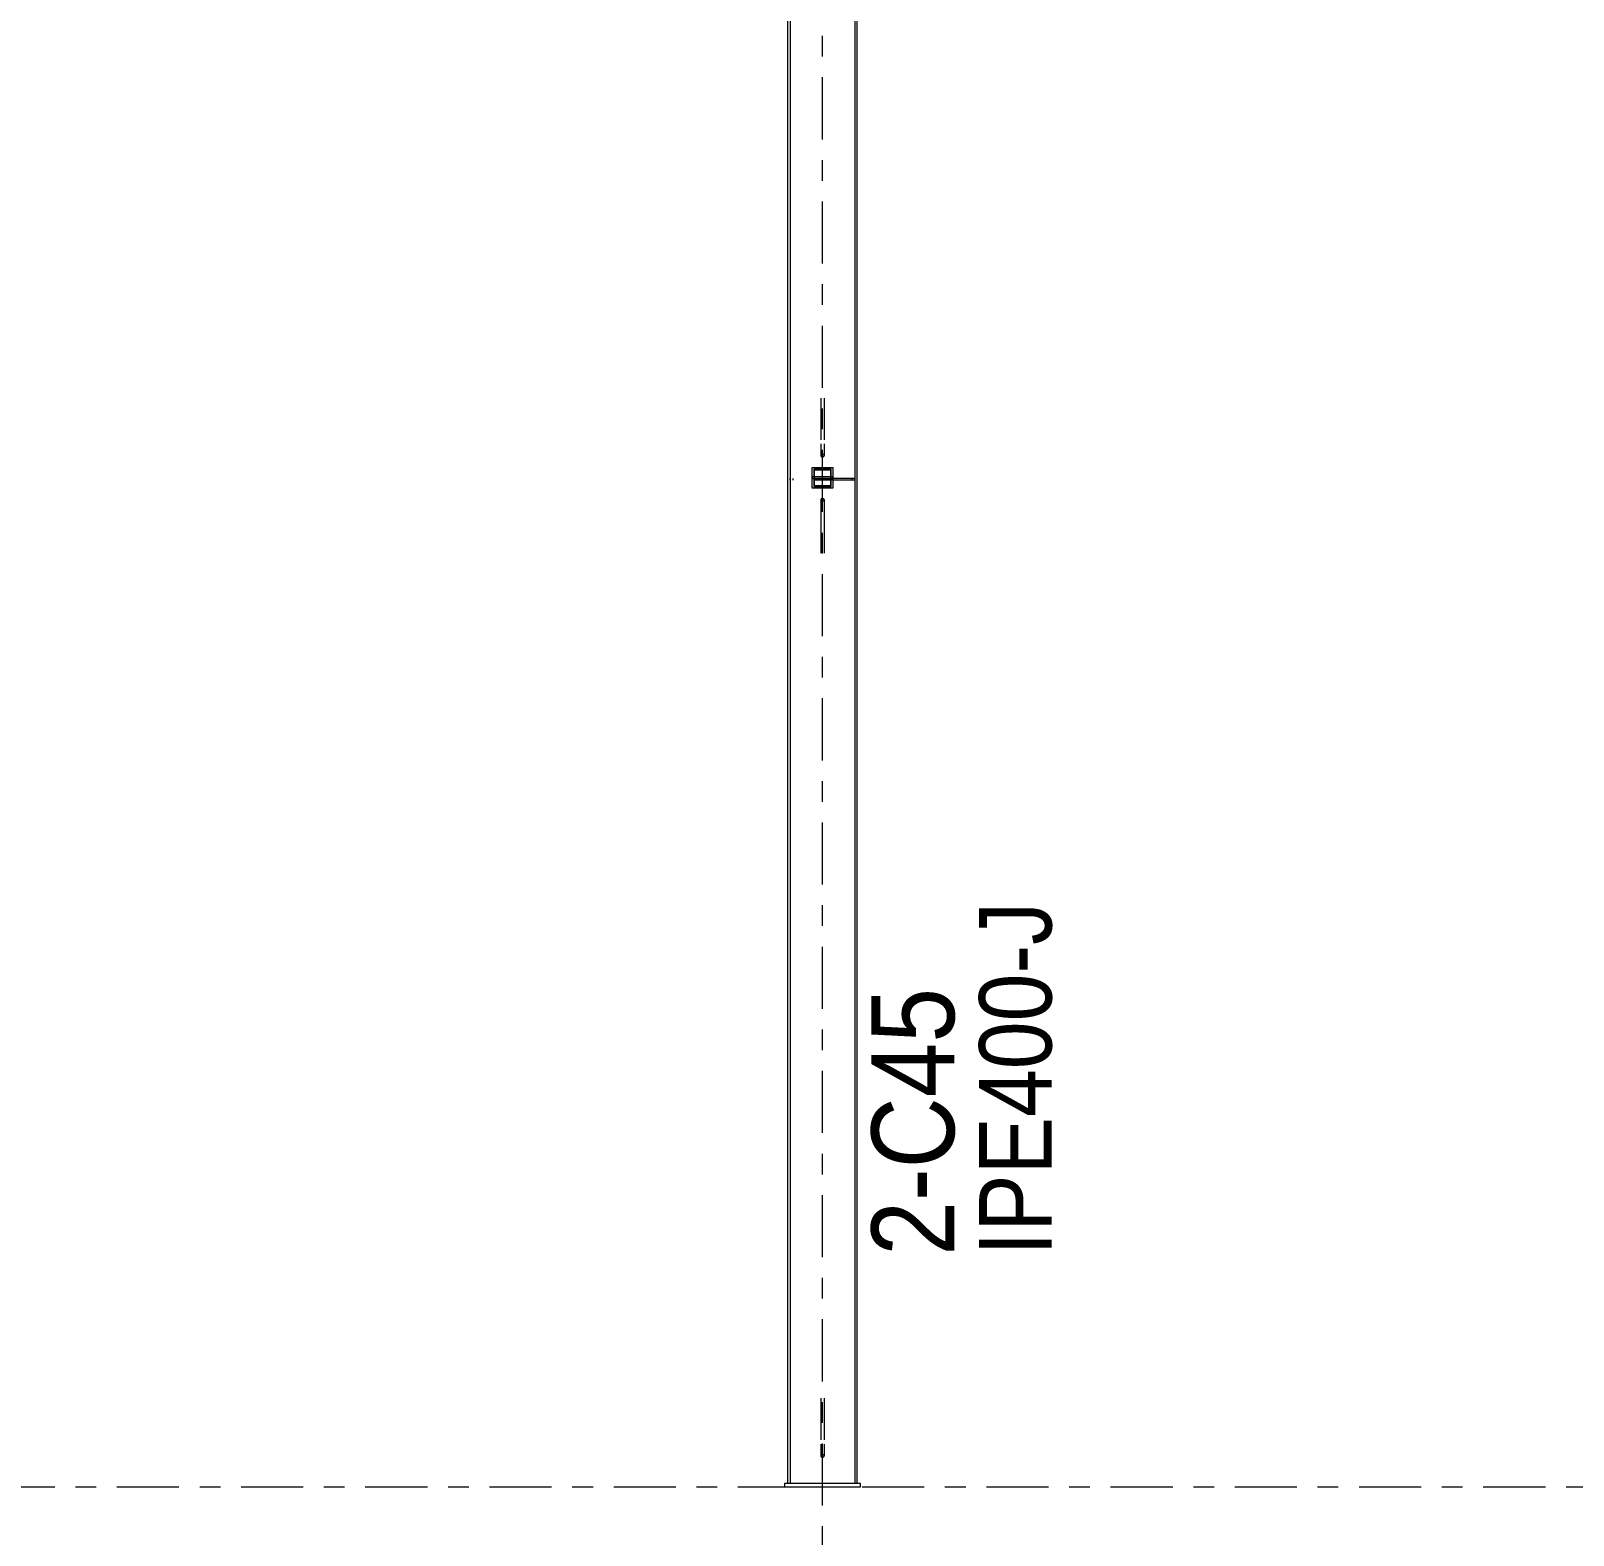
# Model space of a CAD drawing. Header units: millimetres. Extents: x -49 to 773, y -73 to 501.
# Drawn here: x 183.8 to 258.3, y 14.3 to 87 of the extents above; entities that cross this region are included whole.
import ezdxf

# ---------------------------------------------------------------- set-up
doc = ezdxf.new("R2010")
doc.units = ezdxf.units.MM
for name, pattern in [('XKITLINE00', [0]), ('XKITLINE02', [4, 2, -2]), ('XKITLINE03', [6, 3, -1, 1, -1])]:
    doc.linetypes.add(name, pattern=pattern)
for name, color, linetype, lineweight in [('Part', 2, 'Continuous', 0), ('PartMark', 7, 'Continuous', 0), ('S-grid', 1, 'Continuous', 0)]:
    doc.layers.add(name, color=color, linetype=linetype, lineweight=lineweight)
doc.styles.add('ARIAL', font='ARIAL.TTF')

# ---------------------------------------------------------------- blocks, each defined once
blk = doc.blocks.new('*A403')
at = {"layer": 'S-grid', "color": 1, "linetype": 'XKITLINE03', "lineweight": 0}
blk.add_line((-10, 16.667), (490.573, 16.667), dxfattribs=at)
blk = doc.blocks.new('*A448')
at = {"layer": 'S-grid', "color": 1, "linetype": 'XKITLINE03', "lineweight": 0}
blk.add_line((222.083, -8.237), (222.083, 137.352), dxfattribs=at)
blk = doc.blocks.new('*A455')
at = {"layer": 'Part', "color": 2, "linetype": 'XKITLINE00', "lineweight": 0}
for p, q in [((220.417, 114.359), (223.75, 114.359)), ((220.525, 114.359), (220.525, 16.833)), ((223.642, 114.359), (223.642, 16.833)), ((220.417, 16.833), (220.417, 103.026)), ((223.75, 103.026), (223.75, 16.833))]:
    blk.add_line(p, q, dxfattribs=at)
at = {"layer": 'Part', "color": 7, "linetype": 'XKITLINE02', "lineweight": 0}
for p, q in [((220.417, 114.359), (220.417, 103.026)), ((223.75, 114.359), (223.75, 103.026)), ((223.75, 16.833), (220.417, 16.833))]:
    blk.add_line(p, q, dxfattribs=at)
blk = doc.blocks.new('*A610')
at = {"layer": 'Part', "color": 7, "linetype": 'XKITLINE02', "lineweight": 0}
for p, q in [((222, 20.947), (222, 18.735)), ((222.167, 20.947), (222.167, 18.735))]:
    blk.add_line(p, q, dxfattribs=at)
at = {"layer": 'Part', "color": 2, "linetype": 'XKITLINE00', "lineweight": 0}
for p, q in [((222, 18.735), (222, 18.16)), ((222.167, 18.735), (222.167, 18.16)), ((222.024, 18.208), (222, 18.16)), ((222, 18.16), (222.024, 18.113)), ((222.083, 18.227), (222.024, 18.208)), ((222.024, 18.113), (222.083, 18.094)), ((222.142, 18.208), (222.083, 18.227)), ((222.083, 18.094), (222.142, 18.113)), ((222.167, 18.16), (222.142, 18.208)), ((222.142, 18.113), (222.167, 18.16))]:
    blk.add_line(p, q, dxfattribs=at)
blk = doc.blocks.new('*A611')
at = {"layer": 'Part', "color": 2, "linetype": 'XKITLINE00', "lineweight": 0}
for p, q in [((222.024, 64.397), (222, 64.35)), ((222, 64.35), (222, 63.775)), ((222, 64.35), (222.024, 64.303)), ((222.083, 64.417), (222.024, 64.397)), ((222.024, 64.303), (222.083, 64.283)), ((222.142, 64.397), (222.083, 64.417)), ((222.083, 64.283), (222.142, 64.303)), ((222.167, 64.35), (222.142, 64.397)), ((222.142, 64.303), (222.167, 64.35)), ((222.167, 64.35), (222.167, 63.775))]:
    blk.add_line(p, q, dxfattribs=at)
at = {"layer": 'Part', "color": 7, "linetype": 'XKITLINE02', "lineweight": 0}
for p, q in [((222, 63.775), (222, 61.563)), ((222.167, 63.775), (222.167, 61.563))]:
    blk.add_line(p, q, dxfattribs=at)
blk = doc.blocks.new('*A621')
at = {"layer": 'Part', "color": 7, "linetype": 'XKITLINE02', "lineweight": 0}
for p, q in [((222, 69.255), (222, 67.059)), ((222.167, 69.255), (222.167, 67.059))]:
    blk.add_line(p, q, dxfattribs=at)
at = {"layer": 'Part', "color": 2, "linetype": 'XKITLINE00', "lineweight": 0}
for p, q in [((222, 67.059), (222, 66.486)), ((222.167, 67.059), (222.167, 66.486)), ((222.024, 66.533), (222, 66.486)), ((222, 66.486), (222.024, 66.439)), ((222.083, 66.553), (222.024, 66.533)), ((222.024, 66.439), (222.083, 66.419)), ((222.142, 66.533), (222.083, 66.553)), ((222.083, 66.419), (222.142, 66.439)), ((222.167, 66.486), (222.142, 66.533)), ((222.142, 66.439), (222.167, 66.486))]:
    blk.add_line(p, q, dxfattribs=at)
blk = doc.blocks.new('*A622')
at = {"layer": 'Part', "color": 7, "linetype": 'XKITLINE02', "lineweight": 0}
for p, q in [((222.5, 65.833), (221.667, 65.833)), ((221.667, 65.833), (221.667, 65)), ((221.7, 65.8), (222.467, 65.8)), ((221.7, 65.033), (221.7, 65.8)), ((222.467, 65.8), (222.467, 65.033)), ((222.5, 65), (222.5, 65.833)), ((221.667, 65), (222.5, 65)), ((222.467, 65.033), (221.7, 65.033))]:
    blk.add_line(p, q, dxfattribs=at)
blk = doc.blocks.new('*A623')
at = {"layer": 'Part', "color": 2, "linetype": 'XKITLINE00', "lineweight": 0}
for p, q in [((220.25, 16.833), (220.25, 16.667)), ((223.917, 16.833), (220.25, 16.833)), ((220.25, 16.667), (223.917, 16.667)), ((223.917, 16.667), (223.917, 16.833))]:
    blk.add_line(p, q, dxfattribs=at)
blk = doc.blocks.new('*A624')
at = {"layer": 'Part', "color": 7, "linetype": 'XKITLINE02', "lineweight": 0}
for p, q in [((223.642, 65.375), (220.525, 65.375)), ((220.525, 65.292), (220.525, 65.375)), ((223.642, 65.292), (220.525, 65.292)), ((220.65, 65.375), (220.65, 65.292)), ((223.517, 65.292), (223.517, 65.375)), ((223.642, 65.375), (223.642, 65.292))]:
    blk.add_line(p, q, dxfattribs=at)
blk = doc.blocks.new('*A625')
at = {"layer": 'Part', "color": 7, "linetype": 'XKITLINE02', "lineweight": 0}
for p, q in [((221.583, 65.458), (221.583, 65.375)), ((222.583, 65.458), (221.583, 65.458)), ((221.583, 65.375), (222.583, 65.375)), ((222.583, 65.375), (222.583, 65.458))]:
    blk.add_line(p, q, dxfattribs=at)
blk = doc.blocks.new('*A626')
at = {"layer": 'Part', "color": 7, "linetype": 'XKITLINE02', "lineweight": 0}
for p, q in [((221.583, 65.917), (222.583, 65.917)), ((221.583, 64.917), (221.583, 65.917)), ((222.583, 65.917), (222.583, 64.917)), ((222.583, 64.917), (221.583, 64.917))]:
    blk.add_line(p, q, dxfattribs=at)
blk = doc.blocks.new('*A1766')
at = {"layer": 'PartMark', "color": 7, "style": 'ARIAL', "width": 0.85}
blk.add_text('IPE400-J', height=3.5, rotation=90.00021, dxfattribs=at).set_placement((233.15, 27.833))
at = {"layer": 'PartMark', "color": 3, "style": 'ARIAL', "width": 0.85}
blk.add_text('2-C45', height=4, rotation=90.00021, dxfattribs=at).set_placement((228.45, 27.833))

msp = doc.modelspace()

# ---------------------------------------------------------------- block references
at = {"lineweight": 0}
for name in ['*A448', '*A455', '*A621', '*A626', '*A622', '*A624', '*A625', '*A611', '*A1766', '*A610', '*A403', '*A623']:
    msp.add_blockref(name, (0, 0), dxfattribs=at)

doc.saveas('drawing.dxf')
